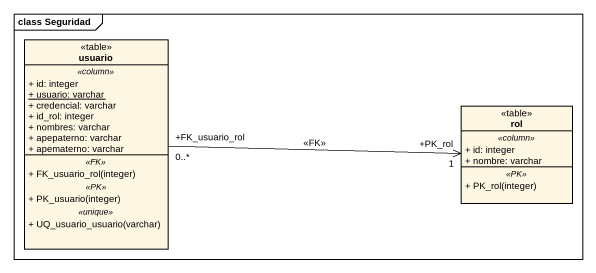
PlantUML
@startuml
mainframe class Seguridad
hide circle
hide empty members
skinparam classAttributeIconSize 0
class usuario <<table>> {
  .. <<column>> ..
  + id: integer
  {static} + usuario: varchar
  + credencial: varchar
  + id_rol: integer
  + nombres: varchar
  + apepaterno: varchar
  + apematerno: varchar
  .. <<FK>> ..
  + FK_usuario_rol(integer)
  .. <<PK>> ..
  + PK_usuario(integer)
  .. <<unique>> ..
  + UQ_usuario_usuario(varchar)
}
class rol <<table>> {
  .. <<column>> ..
  + id: integer
  + nombre: varchar
  .. <<PK>> ..
  + PK_rol(integer)
}
usuario "+FK_usuario_rol\n0..*" -right-> "+PK_rol\n1" rol : <<FK>>
@enduml
